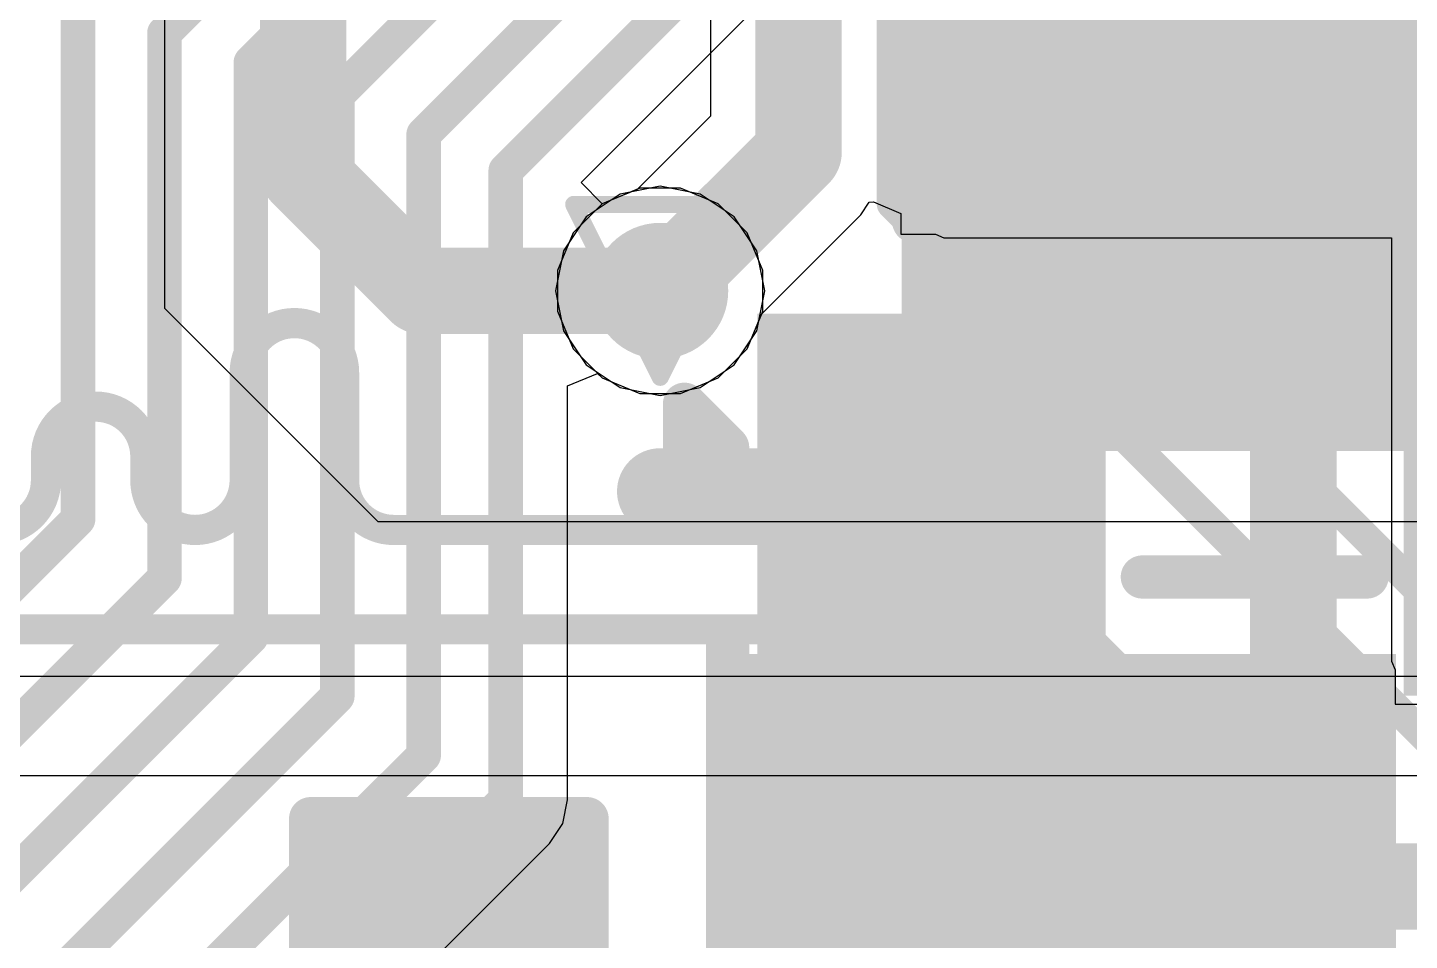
# Model space of a CAD drawing. Header units: inches. Extents: x -6 to 284, y -12 to 154.
# Drawn here: x 42.053 to 46.115, y -10.101 to -7.417 of the extents above; entities that cross this region are included whole.
import ezdxf

# ---------------------------------------------------------------- set-up
doc = ezdxf.new("R2010")
doc.units = ezdxf.units.IN
for name, color, linetype in [('Bottom Layer', 5, 'Continuous'), ('Bottom Overlay', 54, 'Continuous'), ('Bottom Paste', 16, 'Continuous'), ('Bottom Solder', 6, 'Continuous'), ('Drill Drawing', 1, 'Continuous'), ('GND-1', 16, 'Continuous'), ('GND-2', 90, 'Continuous'), ('GND-3', 216, 'Continuous'), ('GND-4', 54, 'Continuous'), ('PWR-1', 156, 'Continuous'), ('PWR-2', 130, 'Continuous'), ('Signal L1', 76, 'Continuous'), ('Signal L2', 6, 'Continuous'), ('Top Layer', 1, 'Continuous'), ('Top Overlay', 2, 'Continuous'), ('Top Paste', 8, 'Continuous'), ('Top Solder', 216, 'Continuous'), ('Via Holes', 16, 'Continuous')]:
    doc.layers.add(name, color=color, linetype=linetype)

# ---------------------------------------------------------------- blocks, each defined once
blk = doc.blocks.new('SOT_23_B_128')
at = {"layer": 'Bottom Layer'}
for points in [[(-1.36000363, 1.46000089), (-0.54000273, 1.46000089), (-0.54000273, 0.54000019), (-1.36000363, 0.54000019)], [(0.54000019, 1.46000089), (1.36000109, 1.46000089), (1.36000109, 0.54000019), (0.54000019, 0.54000019)], [(-0.41000045, -0.54000019), (0.41000045, -0.54000019), (0.41000045, -1.46000089), (-0.41000045, -1.46000089)]]:
    blk.add_hatch(color=5, dxfattribs=at).paths.add_polyline_path(points)
at = {"layer": 'Bottom Paste'}
for points in [[(-1.36000363, 1.46000089), (-0.54000273, 1.46000089), (-0.54000273, 0.54000019), (-1.36000363, 0.54000019)], [(0.54000019, 1.46000089), (1.36000109, 1.46000089), (1.36000109, 0.54000019), (0.54000019, 0.54000019)], [(-0.41000045, -0.54000019), (0.41000045, -0.54000019), (0.41000045, -1.46000089), (-0.41000045, -1.46000089)]]:
    blk.add_hatch(color=16, dxfattribs=at).paths.add_polyline_path(points)
at = {"layer": 'Bottom Solder'}
for points in [[(-1.46160363, 1.56160089), (-0.43840273, 1.56160089), (-0.43840273, 0.43840019), (-1.46160363, 0.43840019)], [(0.43840019, 1.56160089), (1.46160109, 1.56160089), (1.46160109, 0.43840019), (0.43840019, 0.43840019)], [(-0.51160045, -0.43840019), (0.51160045, -0.43840019), (0.51160045, -1.56160089), (-0.51160045, -1.56160089)]]:
    blk.add_hatch(color=6, dxfattribs=at).paths.add_polyline_path(points)
at = {"layer": 'Bottom Overlay'}
for points in [[(-1.6764, 1.2954, 0.127, 0.127, 0), (-1.5494, 1.1684, 0.127, 0.127, 0)], [(-1.6764, 1.0414, 0.127, 0.127, 0), (-1.6764, 1.2954, 0.127, 0.127, 0)], [(-1.6764, 1.0414, 0.127, 0.127, 0), (-1.5494, 1.1684, 0.127, 0.127, 0)], [(-0.33020254, 0.7874, 0.127, 0.127, 0), (0.3302, 0.7874, 0.127, 0.127, 0)], [(-1.54940254, 0.5841999999999999, 0.127, 0.127, 0), (-1.5494, -0.8128, 0.127, 0.127, 0)], [(1.54940254, -0.8128, 0.127, 0.127, 0), (1.54940508, 0.5841999999999999, 0.127, 0.127, 0)], [(-1.5494, -0.8128, 0.127, 0.127, 0), (-0.5588, -0.8128, 0.127, 0.127, 0)], [(0.5588, -0.8128, 0.127, 0.127, 0), (1.54940254, -0.8128, 0.127, 0.127, 0)]]:
    blk.add_lwpolyline(points, format="xyseb", dxfattribs=at)
for points in [[(-1.70815, 1.2954, 0.0635, 0.0635, 1), (-1.64465, 1.2954, 0.0635, 0.0635, 1)], [(-1.70815, 1.2954, 0.0635, 0.0635, 1), (-1.64465, 1.2954, 0.0635, 0.0635, 1)], [(-1.58115, 1.1684, 0.0635, 0.0635, 1), (-1.51765, 1.1684, 0.0635, 0.0635, 1)], [(-1.58115, 1.1684, 0.0635, 0.0635, 1), (-1.51765, 1.1684, 0.0635, 0.0635, 1)], [(-1.70815, 1.0414, 0.0635, 0.0635, 1), (-1.64465, 1.0414, 0.0635, 0.0635, 1)], [(-1.70815, 1.0414, 0.0635, 0.0635, 1), (-1.64465, 1.0414, 0.0635, 0.0635, 1)], [(-0.36195254, 0.7874, 0.0635, 0.0635, 1), (-0.29845254, 0.7874, 0.0635, 0.0635, 1)], [(0.29845, 0.7874, 0.0635, 0.0635, 1), (0.36195, 0.7874, 0.0635, 0.0635, 1)], [(-1.58115254, 0.5841999999999999, 0.0635, 0.0635, 1), (-1.51765254, 0.5841999999999999, 0.0635, 0.0635, 1)], [(1.51765508, 0.5841999999999999, 0.0635, 0.0635, 1), (1.58115508, 0.5841999999999999, 0.0635, 0.0635, 1)], [(-1.58115, -0.8128, 0.0635, 0.0635, 1), (-1.51765, -0.8128, 0.0635, 0.0635, 1)], [(-1.58115, -0.8128, 0.0635, 0.0635, 1), (-1.51765, -0.8128, 0.0635, 0.0635, 1)], [(-0.5905499999999999, -0.8128, 0.0635, 0.0635, 1), (-0.52705, -0.8128, 0.0635, 0.0635, 1)], [(0.52705, -0.8128, 0.0635, 0.0635, 1), (0.5905499999999999, -0.8128, 0.0635, 0.0635, 1)], [(1.51765254, -0.8128, 0.0635, 0.0635, 1), (1.58115254, -0.8128, 0.0635, 0.0635, 1)], [(1.51765254, -0.8128, 0.0635, 0.0635, 1), (1.58115254, -0.8128, 0.0635, 0.0635, 1)]]:
    blk.add_lwpolyline(points, format="xyseb", close=True, dxfattribs=at)
blk = doc.blocks.new('10118192_0001LF__249')
at = {"layer": 'Top Layer'}
for points in [[(2.90000055, 2.28750241), (4.69999949, 2.28750241), (4.69999949, 0.38750367), (2.90000055, 0.38750367)], [(4.14999932, -2.01249661), (2.04999844, -2.01249661), (2.04999844, -0.4124972700000001), (4.14999932, -0.4124972699999999)]]:
    blk.add_hatch(color=1, dxfattribs=at).paths.add_polyline_path(points)
at = {"layer": 'Top Paste'}
for points in [[(2.90000055, 2.28750241), (4.69999949, 2.28750241), (4.69999949, 0.38750367), (2.90000055, 0.38750367)], [(4.14999932, -2.01249661), (2.04999844, -2.01249661), (2.04999844, -0.4124972700000001), (4.14999932, -0.4124972699999999)]]:
    blk.add_hatch(color=8, dxfattribs=at).paths.add_polyline_path(points)
at = {"layer": 'Top Solder'}
for points in [[(2.79840055, 2.38910241), (4.801599489999999, 2.38910241), (4.801599489999999, 0.28590367), (2.79840055, 0.28590367)], [(4.25159932, -2.11409661), (1.94839844, -2.11409661), (1.94839844, -0.3108972700000001), (4.25159932, -0.3108972699999998)]]:
    blk.add_hatch(color=216, dxfattribs=at).paths.add_polyline_path(points)
at = {"layer": 'Top Overlay'}
blk.add_lwpolyline([(3.75000012, 0.16250158, 0.127, 0.127, 0), (3.75000012, -0.18749772, 0.127, 0.127, 0)], format="xyseb", dxfattribs=at)
for points in [[(3.71825012, 0.16250158, 0.0635, 0.0635, 1), (3.781750119999999, 0.16250158, 0.0635, 0.0635, 1)], [(3.71825012, -0.18749772, 0.0635, 0.0635, 1), (3.781750119999999, -0.18749772, 0.0635, 0.0635, 1)]]:
    blk.add_lwpolyline(points, format="xyseb", close=True, dxfattribs=at)
blk = doc.blocks.new('C___0402_B_346')
at = {"layer": 'Bottom Layer'}
for points in [[(-0.2413, 0.31749746), (-0.2412999999999999, -0.31750254), (-0.6985, -0.31750254), (-0.6985, 0.31749746)], [(0.6985, 0.31749746), (0.6985, -0.31750254), (0.2413, -0.31750254), (0.2412999999999999, 0.31749746)]]:
    blk.add_hatch(color=5, dxfattribs=at).paths.add_polyline_path(points)
at = {"layer": 'Bottom Paste'}
for points in [[(-0.2413, 0.31749746), (-0.2412999999999999, -0.31750254), (-0.6985, -0.31750254), (-0.6985, 0.31749746)], [(0.6985, 0.31749746), (0.6985, -0.31750254), (0.2413, -0.31750254), (0.2412999999999999, 0.31749746)]]:
    blk.add_hatch(color=16, dxfattribs=at).paths.add_polyline_path(points)
at = {"layer": 'Bottom Solder'}
for points in [[(-0.18130012, 0.37749734), (-0.18130012, -0.37750242), (-0.7584998799999999, -0.37750242), (-0.7584998799999999, 0.37749734)], [(0.7584998799999999, 0.37749734), (0.7584998799999999, -0.37750242), (0.18130012, -0.37750242), (0.18130012, 0.37749734)]]:
    blk.add_hatch(color=6, dxfattribs=at).paths.add_polyline_path(points)
at = {"layer": 'Bottom Overlay'}
for points in [[(-0.7874, -0.4064, 0.127, 0.127, 0), (-0.7874, 0.40639746, 0.127, 0.127, 0)], [(-0.2794, 0.40639746, 0.127, 0.127, 0), (-0.7874, 0.40639746, 0.127, 0.127, 0)], [(0.7874, 0.40639746, 0.127, 0.127, 0), (0.2794, 0.40639746, 0.127, 0.127, 0)], [(0.7874, -0.4064, 0.127, 0.127, 0), (0.7874, 0.40639746, 0.127, 0.127, 0)], [(-0.2794, -0.40640508, 0.127, 0.127, 0), (-0.7874, -0.4064, 0.127, 0.127, 0)], [(0.2794, -0.40640508, 0.127, 0.127, 0), (0.7874, -0.4064, 0.127, 0.127, 0)]]:
    blk.add_lwpolyline(points, format="xyseb", dxfattribs=at)
for points in [[(-0.8191499999999999, 0.40639746, 0.0635, 0.0635, 1), (-0.7556499999999999, 0.40639746, 0.0635, 0.0635, 1)], [(-0.8191499999999999, 0.40639746, 0.0635, 0.0635, 1), (-0.7556499999999999, 0.40639746, 0.0635, 0.0635, 1)], [(-0.31115, 0.40639746, 0.0635, 0.0635, 1), (-0.24765, 0.40639746, 0.0635, 0.0635, 1)], [(0.24765, 0.40639746, 0.0635, 0.0635, 1), (0.31115, 0.40639746, 0.0635, 0.0635, 1)], [(0.7556499999999999, 0.40639746, 0.0635, 0.0635, 1), (0.8191499999999999, 0.40639746, 0.0635, 0.0635, 1)], [(0.7556499999999999, 0.40639746, 0.0635, 0.0635, 1), (0.8191499999999999, 0.40639746, 0.0635, 0.0635, 1)], [(-0.8191499999999999, -0.4064, 0.0635, 0.0635, 1), (-0.7556499999999999, -0.4064, 0.0635, 0.0635, 1)], [(-0.8191499999999999, -0.4064, 0.0635, 0.0635, 1), (-0.7556499999999999, -0.4064, 0.0635, 0.0635, 1)], [(-0.31115, -0.40640508, 0.0635, 0.0635, 1), (-0.24765, -0.40640508, 0.0635, 0.0635, 1)], [(0.24765, -0.40640508, 0.0635, 0.0635, 1), (0.31115, -0.40640508, 0.0635, 0.0635, 1)], [(0.7556499999999999, -0.4064, 0.0635, 0.0635, 1), (0.8191499999999999, -0.4064, 0.0635, 0.0635, 1)], [(0.7556499999999999, -0.4064, 0.0635, 0.0635, 1), (0.8191499999999999, -0.4064, 0.0635, 0.0635, 1)]]:
    blk.add_lwpolyline(points, format="xyseb", close=True, dxfattribs=at)
blk = doc.blocks.new('C___0402_B_347')
at = {"layer": 'Bottom Layer'}
for points in [[(-0.2413, 0.3175), (-0.2412999999999999, -0.3175), (-0.6985, -0.3175), (-0.6985, 0.3175)], [(0.6985, 0.3175), (0.6985, -0.3175), (0.2413, -0.3175), (0.2412999999999999, 0.3175)]]:
    blk.add_hatch(color=5, dxfattribs=at).paths.add_polyline_path(points)
at = {"layer": 'Bottom Paste'}
for points in [[(-0.2413, 0.3175), (-0.2412999999999999, -0.3175), (-0.6985, -0.3175), (-0.6985, 0.3175)], [(0.6985, 0.3175), (0.6985, -0.3175), (0.2413, -0.3175), (0.2412999999999999, 0.3175)]]:
    blk.add_hatch(color=16, dxfattribs=at).paths.add_polyline_path(points)
at = {"layer": 'Bottom Solder'}
for points in [[(-0.18130012, 0.37749988), (-0.18130012, -0.37749988), (-0.7584998799999999, -0.37749988), (-0.7584998799999999, 0.37749988)], [(0.7584998799999999, 0.37749988), (0.7584998799999999, -0.37749988), (0.18130012, -0.37749988), (0.18130012, 0.37749988)]]:
    blk.add_hatch(color=6, dxfattribs=at).paths.add_polyline_path(points)
at = {"layer": 'Bottom Overlay'}
for points in [[(-0.7874, 0.4064, 0.127, 0.127, 0), (-0.7874, -0.40639746, 0.127, 0.127, 0)], [(-0.7874, 0.4064, 0.127, 0.127, 0), (-0.2794, 0.4064, 0.127, 0.127, 0)], [(0.2794, 0.4064, 0.127, 0.127, 0), (0.7874, 0.4064, 0.127, 0.127, 0)], [(0.7874, 0.4064, 0.127, 0.127, 0), (0.78740254, -0.40640254, 0.127, 0.127, 0)], [(-0.7874, -0.40639746, 0.127, 0.127, 0), (-0.2794, -0.40640254, 0.127, 0.127, 0)], [(0.2794, -0.40640254, 0.127, 0.127, 0), (0.78740254, -0.40640254, 0.127, 0.127, 0)]]:
    blk.add_lwpolyline(points, format="xyseb", dxfattribs=at)
for points in [[(-0.8191499999999999, 0.4064, 0.0635, 0.0635, 1), (-0.7556499999999999, 0.4064, 0.0635, 0.0635, 1)], [(-0.8191499999999999, 0.4064, 0.0635, 0.0635, 1), (-0.7556499999999999, 0.4064, 0.0635, 0.0635, 1)], [(-0.31115, 0.4064, 0.0635, 0.0635, 1), (-0.24765, 0.4064, 0.0635, 0.0635, 1)], [(0.24765, 0.4064, 0.0635, 0.0635, 1), (0.31115, 0.4064, 0.0635, 0.0635, 1)], [(0.7556499999999999, 0.4064, 0.0635, 0.0635, 1), (0.8191499999999999, 0.4064, 0.0635, 0.0635, 1)], [(0.7556499999999999, 0.4064, 0.0635, 0.0635, 1), (0.8191499999999999, 0.4064, 0.0635, 0.0635, 1)], [(-0.8191499999999999, -0.40639746, 0.0635, 0.0635, 1), (-0.7556499999999999, -0.40639746, 0.0635, 0.0635, 1)], [(-0.8191499999999999, -0.40639746, 0.0635, 0.0635, 1), (-0.7556499999999999, -0.40639746, 0.0635, 0.0635, 1)], [(-0.31115, -0.40640254, 0.0635, 0.0635, 1), (-0.24765, -0.40640254, 0.0635, 0.0635, 1)], [(0.24765, -0.40640254, 0.0635, 0.0635, 1), (0.31115, -0.40640254, 0.0635, 0.0635, 1)], [(0.75565254, -0.40640254, 0.0635, 0.0635, 1), (0.8191525399999998, -0.40640254, 0.0635, 0.0635, 1)], [(0.75565254, -0.40640254, 0.0635, 0.0635, 1), (0.8191525399999998, -0.40640254, 0.0635, 0.0635, 1)]]:
    blk.add_lwpolyline(points, format="xyseb", close=True, dxfattribs=at)
blk = doc.blocks.new('C___0402_B_348')
at = {"layer": 'Bottom Layer'}
for points in [[(-0.2413, 0.3175), (-0.2412999999999999, -0.3175), (-0.6985, -0.3175), (-0.6985, 0.3175)], [(0.6985, 0.3175), (0.6985, -0.3175), (0.2413, -0.3175), (0.2412999999999999, 0.3175)]]:
    blk.add_hatch(color=5, dxfattribs=at).paths.add_polyline_path(points)
at = {"layer": 'Bottom Paste'}
for points in [[(-0.2413, 0.3175), (-0.2412999999999999, -0.3175), (-0.6985, -0.3175), (-0.6985, 0.3175)], [(0.6985, 0.3175), (0.6985, -0.3175), (0.2413, -0.3175), (0.2412999999999999, 0.3175)]]:
    blk.add_hatch(color=16, dxfattribs=at).paths.add_polyline_path(points)
at = {"layer": 'Bottom Solder'}
for points in [[(-0.18130012, 0.37749988), (-0.18130012, -0.37749988), (-0.7584998799999999, -0.37749988), (-0.7584998799999999, 0.37749988)], [(0.7584998799999999, 0.37749988), (0.7584998799999999, -0.37749988), (0.18130012, -0.37749988), (0.18130012, 0.37749988)]]:
    blk.add_hatch(color=6, dxfattribs=at).paths.add_polyline_path(points)
at = {"layer": 'Bottom Overlay'}
for points in [[(-0.78740254, -0.40640254, 0.127, 0.127, 0), (-0.7874, 0.4064, 0.127, 0.127, 0)], [(-0.2794, 0.4064, 0.127, 0.127, 0), (-0.7874, 0.4064, 0.127, 0.127, 0)], [(0.7874, 0.4064, 0.127, 0.127, 0), (0.2794, 0.4064, 0.127, 0.127, 0)], [(0.7874, -0.40639492, 0.127, 0.127, 0), (0.7874, 0.4064, 0.127, 0.127, 0)], [(-0.2794, -0.40640254, 0.127, 0.127, 0), (-0.78740254, -0.40640254, 0.127, 0.127, 0)], [(0.27940254, -0.40640254, 0.127, 0.127, 0), (0.7874, -0.40639492, 0.127, 0.127, 0)]]:
    blk.add_lwpolyline(points, format="xyseb", dxfattribs=at)
for points in [[(-0.8191499999999999, 0.4064, 0.0635, 0.0635, 1), (-0.7556499999999999, 0.4064, 0.0635, 0.0635, 1)], [(-0.8191499999999999, 0.4064, 0.0635, 0.0635, 1), (-0.7556499999999999, 0.4064, 0.0635, 0.0635, 1)], [(-0.31115, 0.4064, 0.0635, 0.0635, 1), (-0.24765, 0.4064, 0.0635, 0.0635, 1)], [(0.24765, 0.4064, 0.0635, 0.0635, 1), (0.31115, 0.4064, 0.0635, 0.0635, 1)], [(0.7556499999999999, 0.4064, 0.0635, 0.0635, 1), (0.8191499999999999, 0.4064, 0.0635, 0.0635, 1)], [(0.7556499999999999, 0.4064, 0.0635, 0.0635, 1), (0.8191499999999999, 0.4064, 0.0635, 0.0635, 1)], [(-0.8191525399999998, -0.40640254, 0.0635, 0.0635, 1), (-0.75565254, -0.40640254, 0.0635, 0.0635, 1)], [(-0.8191525399999998, -0.40640254, 0.0635, 0.0635, 1), (-0.75565254, -0.40640254, 0.0635, 0.0635, 1)], [(-0.31115, -0.40640254, 0.0635, 0.0635, 1), (-0.24765, -0.40640254, 0.0635, 0.0635, 1)], [(0.24765254, -0.40640254, 0.0635, 0.0635, 1), (0.31115254, -0.40640254, 0.0635, 0.0635, 1)], [(0.7556499999999999, -0.40639492, 0.0635, 0.0635, 1), (0.8191499999999999, -0.40639492, 0.0635, 0.0635, 1)], [(0.7556499999999999, -0.40639492, 0.0635, 0.0635, 1), (0.8191499999999999, -0.40639492, 0.0635, 0.0635, 1)]]:
    blk.add_lwpolyline(points, format="xyseb", close=True, dxfattribs=at)

msp = doc.modelspace()

# ---------------------------------------------------------------- hatches: boundary and pattern name
at = {"layer": 'Bottom Layer'}
for points in [[(44.74678883999999, -7.89739594), (47.90398344, -7.89739594), (47.90398344, -7.2952229), (44.74678883999999, -7.2952229)], [(44.74678883999999, -7.44019594), (44.74678883999999, -7.89739594), (47.55579008, -7.89739594), (47.55579008, -7.44019594)]]:
    msp.add_hatch(color=5, dxfattribs=at).paths.add_polyline_path(points)
h = msp.add_hatch(color=5, dxfattribs=at)
edge = h.paths.add_edge_path()
edge.add_arc((43.91269094, -8.19080658), 0.1999996, 0, 360)
at = {"layer": 'GND-1'}
h = msp.add_hatch(color=16, dxfattribs=at)
edge = h.paths.add_edge_path()
edge.add_arc((43.91269094, -8.19080658), 0.1999996, 0, 360)
at = {"layer": 'GND-2'}
h = msp.add_hatch(color=90, dxfattribs=at)
edge = h.paths.add_edge_path()
edge.add_arc((43.91269094, -8.19080658), 0.1999996, 0, 360)
at = {"layer": 'GND-3'}
h = msp.add_hatch(color=216, dxfattribs=at)
edge = h.paths.add_edge_path()
edge.add_arc((43.91269094, -8.19080658), 0.1999996, 0, 360)
at = {"layer": 'GND-4'}
h = msp.add_hatch(color=54, dxfattribs=at)
edge = h.paths.add_edge_path()
edge.add_arc((43.91269094, -8.19080658), 0.1999996, 0, 360)
at = {"layer": 'PWR-1'}
h = msp.add_hatch(color=156, dxfattribs=at)
edge = h.paths.add_edge_path()
edge.add_arc((43.91269094, -8.19080658), 0.1999996, 0, 360)
at = {"layer": 'PWR-2'}
h = msp.add_hatch(color=130, dxfattribs=at)
edge = h.paths.add_edge_path()
edge.add_arc((43.91269094, -8.19080658), 0.1999996, 0, 360)
at = {"layer": 'Signal L1'}
h = msp.add_hatch(color=76, dxfattribs=at)
edge = h.paths.add_edge_path()
edge.add_arc((43.91269094, -8.19080658), 0.1999996, 0, 360)
at = {"layer": 'Signal L2'}
h = msp.add_hatch(color=6, dxfattribs=at)
edge = h.paths.add_edge_path()
edge.add_arc((43.91269094, -8.19080658), 0.1999996, 0, 360)
at = {"layer": 'Top Layer'}
h = msp.add_hatch(color=1, dxfattribs=at)
edge = h.paths.add_edge_path()
edge.add_arc((43.91269094, -8.19080658), 0.1999996, 0, 360)
at = {"layer": 'Via Holes'}
h = msp.add_hatch(color=7, dxfattribs=at)
edge = h.paths.add_edge_path()
edge.add_arc((43.91269094, -8.19080658), 0.0999998, 0, 360)

# ---------------------------------------------------------------- linework, layer by layer
at = {"layer": 'Bottom Layer'}
for p, q in [((44.06035892, -6.72795454), (44.06036146, -7.676888379999999)), ((44.06036146, -7.676888379999999), (43.84475102, -7.89249882)), ((43.84475102, -7.89249882), (43.741848, -7.935122559999999)), ((43.741848, -7.935122559999999), (43.65700692, -8.019963639999999)), ((44.50246116, -7.96728404), (44.5271906, -7.930273699999999)), ((44.5271906, -7.930273699999999), (44.54020809999999, -7.929204359999999)), ((44.54020809999999, -7.929204359999999), (44.61978629999999, -7.96285682)), ((44.2109987, -8.258746499999999), (44.50246116, -7.96728404)), ((44.61978629999999, -7.96285682), (44.61978629999999, -8.024401019999999)), ((43.65700692, -8.019963639999999), (43.61109133999999, -8.130814319999999)), ((44.61978629999999, -8.024401019999999), (44.72153616, -8.024401019999999)), ((44.72153616, -8.024401019999999), (44.74678883999999, -8.03486074)), ((44.74678883999999, -8.03486074), (46.06284411999999, -8.03486074)), ((46.06284411999999, -8.03486074), (46.06284411999999, -9.279638539999999)), ((43.61109133999999, -8.130814319999999), (43.61109133999999, -8.250798839999998)), ((43.61109133999999, -8.250798839999998), (43.65700692, -8.36164952)), ((44.16837496, -8.36164952), (44.2109987, -8.258746499999999)), ((43.65700692, -8.36164952), (43.741848, -8.446490599999999)), ((44.08353388, -8.446490599999999), (44.16837496, -8.36164952)), ((43.741848, -8.446490599999999), (43.85269868, -8.49240618)), ((43.9726832, -8.49240618), (44.08353388, -8.446490599999999)), ((43.85269868, -8.49240618), (43.9726832, -8.49240618)), ((46.06284411999999, -9.279638539999999), (46.07331146, -9.304909)), ((46.07331146, -9.304909), (46.07331146, -9.406635999999999)), ((46.07331146, -9.406635999999999), (46.17503846, -9.406635999999999))]:
    msp.add_line(p, q, dxfattribs=at)
for points in [[(44.31933478, -6.727952, 0.254, 0.254, 0), (44.31933732, -7.784160199999999, 0.254, 0.254, 0)], [(43.91269094, -8.19080658, 0.254, 0.254, 0), (44.31933732, -7.784160199999999, 0.254, 0.254, 0)], [(43.91269094, -8.7806149, 0.254, 0.254, 0), (44.6712848, -8.7806149, 0.254, 0.254, 0)], [(44.6712848, -8.7806149, 0.254, 0.254, 0), (44.71030682, -8.819636919999999, 0.254, 0.254, 0)], [(44.71030682, -8.86963682, 0.254, 0.254, 0), (44.71030682, -8.819636919999999, 0.254, 0.254, 0)], [(44.71030682, -8.86963682, 0.254, 0.254, 0), (45.66030746, -9.81963746, 0.254, 0.254, 0)], [(45.66030746, -9.81963746, 0.254, 0.254, 0), (45.66031, -9.81963746, 0.254, 0.254, 0)], [(45.66031, -9.81963746, 0.254, 0.254, 0), (45.78300216, -9.942329619999999, 0.254, 0.254, 0)], [(45.78300216, -9.942329619999999, 0.254, 0.254, 0), (47.91279978, -9.942329619999999, 0.254, 0.254, 0)]]:
    msp.add_lwpolyline(points, format="xyseb", dxfattribs=at)
for points in [[(44.25583732, -7.784160199999999, 0.127, 0.127, 1), (44.38283732, -7.784160199999999, 0.127, 0.127, 1)], [(44.25583732, -7.784160199999999, 0.127, 0.127, 1), (44.38283732, -7.784160199999999, 0.127, 0.127, 1)], [(43.84919094, -8.19080658, 0.127, 0.127, 1), (43.97619094, -8.19080658, 0.127, 0.127, 1)], [(43.84919094, -8.7806149, 0.127, 0.127, 1), (43.97619094, -8.7806149, 0.127, 0.127, 1)], [(44.6077848, -8.7806149, 0.127, 0.127, 1), (44.7347848, -8.7806149, 0.127, 0.127, 1)], [(44.6077848, -8.7806149, 0.127, 0.127, 1), (44.7347848, -8.7806149, 0.127, 0.127, 1)], [(44.64680682, -8.819636919999999, 0.127, 0.127, 1), (44.77380682, -8.819636919999999, 0.127, 0.127, 1)], [(44.64680682, -8.819636919999999, 0.127, 0.127, 1), (44.77380682, -8.819636919999999, 0.127, 0.127, 1)], [(44.64680682, -8.86963682, 0.127, 0.127, 1), (44.77380682, -8.86963682, 0.127, 0.127, 1)], [(44.64680682, -8.86963682, 0.127, 0.127, 1), (44.77380682, -8.86963682, 0.127, 0.127, 1)], [(45.59680745999999, -9.81963746, 0.127, 0.127, 1), (45.72380746, -9.81963746, 0.127, 0.127, 1)], [(45.59680745999999, -9.81963746, 0.127, 0.127, 1), (45.72380746, -9.81963746, 0.127, 0.127, 1)], [(45.59681, -9.81963746, 0.127, 0.127, 1), (45.72380999999999, -9.81963746, 0.127, 0.127, 1)], [(45.59681, -9.81963746, 0.127, 0.127, 1), (45.72380999999999, -9.81963746, 0.127, 0.127, 1)], [(45.71950216, -9.942329619999999, 0.127, 0.127, 1), (45.84650216, -9.942329619999999, 0.127, 0.127, 1)], [(45.71950216, -9.942329619999999, 0.127, 0.127, 1), (45.84650216, -9.942329619999999, 0.127, 0.127, 1)]]:
    msp.add_lwpolyline(points, format="xyseb", close=True, dxfattribs=at)
at = {"layer": 'Drill Drawing'}
for points in [[(43.65869093999999, -7.936806579999999, 0.0508, 0.0508, 0), (44.16669094, -7.936806579999999, 0.0508, 0.0508, 0)], [(43.65869093999999, -7.936806579999999, 0.0508, 0.0508, 0), (43.91269094, -8.44480658, 0.0508, 0.0508, 0)], [(43.91269094, -8.44480658, 0.0508, 0.0508, 0), (44.16669094, -7.936806579999999, 0.0508, 0.0508, 0)]]:
    msp.add_lwpolyline(points, format="xyseb", dxfattribs=at)
for points in [[(43.64599094, -7.936806579999999, 0.0254, 0.0254, 1), (43.67139094, -7.936806579999999, 0.0254, 0.0254, 1)], [(43.64599094, -7.936806579999999, 0.0254, 0.0254, 1), (43.67139094, -7.936806579999999, 0.0254, 0.0254, 1)], [(44.15399094, -7.936806579999999, 0.0254, 0.0254, 1), (44.17939094, -7.936806579999999, 0.0254, 0.0254, 1)], [(44.15399094, -7.936806579999999, 0.0254, 0.0254, 1), (44.17939094, -7.936806579999999, 0.0254, 0.0254, 1)], [(43.89999094, -8.44480658, 0.0254, 0.0254, 1), (43.92539094, -8.44480658, 0.0254, 0.0254, 1)], [(43.89999094, -8.44480658, 0.0254, 0.0254, 1), (43.92539094, -8.44480658, 0.0254, 0.0254, 1)]]:
    msp.add_lwpolyline(points, format="xyseb", close=True, dxfattribs=at)
at = {"layer": 'GND-1'}
for p, q in [((43.85269868, -7.88920698), (43.741848, -7.935122559999999)), ((43.9726832, -7.88920698), (43.85269868, -7.88920698)), ((44.08353388, -7.935122559999999), (43.9726832, -7.88920698)), ((43.741848, -7.935122559999999), (43.65700692, -8.019963639999999)), ((44.16837496, -8.019963639999999), (44.08353388, -7.935122559999999)), ((43.65700692, -8.019963639999999), (43.61109133999999, -8.130814319999999)), ((44.21429054, -8.130814319999999), (44.16837496, -8.019963639999999)), ((43.61109133999999, -8.130814319999999), (43.61109133999999, -8.250798839999998)), ((44.21429054, -8.250798839999998), (44.21429054, -8.130814319999999)), ((43.61109133999999, -8.250798839999998), (43.65700692, -8.36164952)), ((44.16837496, -8.36164952), (44.21429054, -8.250798839999998)), ((43.65700692, -8.36164952), (43.741848, -8.446490599999999)), ((44.08353388, -8.446490599999999), (44.16837496, -8.36164952)), ((43.741848, -8.446490599999999), (43.85269868, -8.49240618)), ((43.9726832, -8.49240618), (44.08353388, -8.446490599999999)), ((43.85269868, -8.49240618), (43.9726832, -8.49240618))]:
    msp.add_line(p, q, dxfattribs=at)
at = {"layer": 'GND-2'}
for p, q in [((43.85269868, -7.88920698), (43.741848, -7.935122559999999)), ((43.9726832, -7.88920698), (43.85269868, -7.88920698)), ((44.08353388, -7.935122559999999), (43.9726832, -7.88920698)), ((43.741848, -7.935122559999999), (43.65700692, -8.019963639999999)), ((44.16837496, -8.019963639999999), (44.08353388, -7.935122559999999)), ((43.65700692, -8.019963639999999), (43.61109133999999, -8.130814319999999)), ((44.21429054, -8.130814319999999), (44.16837496, -8.019963639999999)), ((43.61109133999999, -8.130814319999999), (43.61109133999999, -8.250798839999998)), ((44.21429054, -8.250798839999998), (44.21429054, -8.130814319999999)), ((43.61109133999999, -8.250798839999998), (43.65700692, -8.36164952)), ((44.16837496, -8.36164952), (44.21429054, -8.250798839999998)), ((43.65700692, -8.36164952), (43.741848, -8.446490599999999)), ((44.08353388, -8.446490599999999), (44.16837496, -8.36164952)), ((43.741848, -8.446490599999999), (43.85269868, -8.49240618)), ((43.9726832, -8.49240618), (44.08353388, -8.446490599999999)), ((43.85269868, -8.49240618), (43.9726832, -8.49240618))]:
    msp.add_line(p, q, dxfattribs=at)
at = {"layer": 'GND-3'}
for p, q in [((43.85269868, -7.88920698), (43.741848, -7.935122559999999)), ((43.9726832, -7.88920698), (43.85269868, -7.88920698)), ((44.08353388, -7.935122559999999), (43.9726832, -7.88920698)), ((43.741848, -7.935122559999999), (43.65700692, -8.019963639999999)), ((44.16837496, -8.019963639999999), (44.08353388, -7.935122559999999)), ((43.65700692, -8.019963639999999), (43.61109133999999, -8.130814319999999)), ((44.21429054, -8.130814319999999), (44.16837496, -8.019963639999999)), ((43.61109133999999, -8.130814319999999), (43.61109133999999, -8.250798839999998)), ((44.21429054, -8.250798839999998), (44.21429054, -8.130814319999999)), ((43.61109133999999, -8.250798839999998), (43.65700692, -8.36164952)), ((44.16837496, -8.36164952), (44.21429054, -8.250798839999998)), ((43.65700692, -8.36164952), (43.741848, -8.446490599999999)), ((44.08353388, -8.446490599999999), (44.16837496, -8.36164952)), ((43.741848, -8.446490599999999), (43.85269868, -8.49240618)), ((43.9726832, -8.49240618), (44.08353388, -8.446490599999999)), ((43.85269868, -8.49240618), (43.9726832, -8.49240618))]:
    msp.add_line(p, q, dxfattribs=at)
at = {"layer": 'GND-4'}
for p, q in [((43.85269868, -7.88920698), (43.741848, -7.935122559999999)), ((43.9726832, -7.88920698), (43.85269868, -7.88920698)), ((44.08353388, -7.935122559999999), (43.9726832, -7.88920698)), ((43.741848, -7.935122559999999), (43.65700692, -8.019963639999999)), ((44.16837496, -8.019963639999999), (44.08353388, -7.935122559999999)), ((43.65700692, -8.019963639999999), (43.61109133999999, -8.130814319999999)), ((44.21429054, -8.130814319999999), (44.16837496, -8.019963639999999)), ((43.61109133999999, -8.130814319999999), (43.61109133999999, -8.250798839999998)), ((44.21429054, -8.250798839999998), (44.21429054, -8.130814319999999)), ((43.61109133999999, -8.250798839999998), (43.65700692, -8.36164952)), ((44.16837496, -8.36164952), (44.21429054, -8.250798839999998)), ((43.65700692, -8.36164952), (43.741848, -8.446490599999999)), ((44.08353388, -8.446490599999999), (44.16837496, -8.36164952)), ((43.741848, -8.446490599999999), (43.85269868, -8.49240618)), ((43.9726832, -8.49240618), (44.08353388, -8.446490599999999)), ((43.85269868, -8.49240618), (43.9726832, -8.49240618))]:
    msp.add_line(p, q, dxfattribs=at)
at = {"layer": 'PWR-1'}
for p, q in [((43.79501274, -7.90670758), (43.69524916, -7.973364800000001)), ((43.91269094, -7.883298939999999), (43.79501274, -7.90670758)), ((44.03036914, -7.90670758), (43.91269094, -7.883298939999999)), ((44.13013272, -7.973364800000001), (44.03036914, -7.90670758)), ((43.69524916, -7.973364800000001), (43.62859193999999, -8.07312838)), ((44.19678994, -8.07312838), (44.13013272, -7.973364800000001)), ((43.62859193999999, -8.07312838), (43.6051833, -8.19080658)), ((44.22019857999999, -8.19080658), (44.19678994, -8.07312838)), ((43.6051833, -8.19080658), (43.62859193999999, -8.308484779999999)), ((44.19678994, -8.308484779999999), (44.22019857999999, -8.19080658)), ((43.62859193999999, -8.308484779999999), (43.69524916, -8.408248359999998)), ((44.13013272, -8.408248359999998), (44.19678994, -8.308484779999999)), ((43.69524916, -8.408248359999998), (43.79501274, -8.47490558)), ((44.03036914, -8.47490558), (44.13013272, -8.408248359999998)), ((43.79501274, -8.47490558), (43.91269094, -8.49831422)), ((43.91269094, -8.49831422), (44.03036914, -8.47490558)), ((60.70306376, -9.324289199999999), (38.752272, -9.324484779999999)), ((38.58647858, -9.616478099999998), (60.98720086, -9.616478099999998))]:
    msp.add_line(p, q, dxfattribs=at)
at = {"layer": 'PWR-2'}
for p, q in [((42.45525926, -6.40625084), (42.45525926, -8.24174882)), ((42.45525926, -8.24174882), (43.08239542, -8.86888752)), ((43.08239542, -8.86888752), (48.17523004, -8.86889006))]:
    msp.add_line(p, q, dxfattribs=at)
for points in [[(42.86328486, -7.843415859999999, 0.254, 0.254, 0), (42.86328486, -6.197533959999999, 0.254, 0.254, 0)], [(42.86328486, -7.843415859999999, 0.254, 0.254, 0), (43.21067558, -8.19080658, 0.254, 0.254, 0)], [(43.21067558, -8.19080658, 0.254, 0.254, 0), (43.91269094, -8.19080658, 0.254, 0.254, 0)]]:
    msp.add_lwpolyline(points, format="xyseb", dxfattribs=at)
for points in [[(42.79978486, -7.843415859999999, 0.127, 0.127, 1), (42.92678486, -7.843415859999999, 0.127, 0.127, 1)], [(42.79978486, -7.843415859999999, 0.127, 0.127, 1), (42.92678486, -7.843415859999999, 0.127, 0.127, 1)], [(43.14717558, -8.19080658, 0.127, 0.127, 1), (43.27417558, -8.19080658, 0.127, 0.127, 1)], [(43.14717558, -8.19080658, 0.127, 0.127, 1), (43.27417558, -8.19080658, 0.127, 0.127, 1)], [(43.84919094, -8.19080658, 0.127, 0.127, 1), (43.97619094, -8.19080658, 0.127, 0.127, 1)]]:
    msp.add_lwpolyline(points, format="xyseb", close=True, dxfattribs=at)
at = {"layer": 'Signal L2'}
for points in [[(45.41164654, -7.623903980000001, 0.08889999999999999, 0.08889999999999999, 0), (45.41164654, -4.04120858, 0.08889999999999999, 0.08889999999999999, 0)], [(45.70374654, -7.502913619999999, 0.08889999999999999, 0.08889999999999999, 0), (45.70374654, -4.04120858, 0.08889999999999999, 0.08889999999999999, 0)], [(44.59373606, -7.935206379999999, 0.08889999999999999, 0.08889999999999999, 0), (44.59373606, -6.30043698, 0.08889999999999999, 0.08889999999999999, 0)], [(44.88583606, -7.814216019999999, 0.08889999999999999, 0.08889999999999999, 0), (44.88583606, -6.30043698, 0.08889999999999999, 0.08889999999999999, 0)], [(45.70374654, -7.502913619999999, 0.08889999999999999, 0.08889999999999999, 0), (46.19904654, -7.99821362, 0.08889999999999999, 0.08889999999999999, 0)], [(45.41164654, -7.623903980000001, 0.08889999999999999, 0.08889999999999999, 0), (47.3001213, -9.512378739999999, 0.08889999999999999, 0.08889999999999999, 0)], [(44.88583606, -7.814216019999999, 0.08889999999999999, 0.08889999999999999, 0), (47.02443478, -9.952814739999999, 0.08889999999999999, 0.08889999999999999, 0)], [(44.59373606, -7.935206379999999, 0.08889999999999999, 0.08889999999999999, 0), (46.90344442, -10.24491474, 0.08889999999999999, 0.08889999999999999, 0)], [(42.69120239999999, -8.43166462, 0.08889999999999999, 0.08889999999999999, -0.9999999999999999), (42.9833024, -8.43166462, 0.08889999999999999, 0.08889999999999999, 0)], [(42.69120239999999, -8.74790986, 0.08889999999999999, 0.08889999999999999, 0), (42.69120239999999, -8.43166462, 0.08889999999999999, 0.08889999999999999, 0)], [(42.9833024, -8.74790986, 0.08889999999999999, 0.08889999999999999, 0), (42.9833024, -8.43166462, 0.08889999999999999, 0.08889999999999999, 0)], [(42.1070024, -8.677292779999998, 0.08889999999999999, 0.08889999999999999, -0.9999999999999999), (42.3991024, -8.677292779999998, 0.08889999999999999, 0.08889999999999999, 0)], [(42.1070024, -8.74790986, 0.08889999999999999, 0.08889999999999999, 0), (42.1070024, -8.677292779999998, 0.08889999999999999, 0.08889999999999999, 0)], [(42.3991024, -8.74790986, 0.08889999999999999, 0.08889999999999999, 0), (42.3991024, -8.677292779999998, 0.08889999999999999, 0.08889999999999999, 0)], [(42.1070024, -8.74790986, 0.08889999999999999, 0.08889999999999999, -0.4142135623730951), (41.9609524, -8.89395986, 0.08889999999999999, 0.08889999999999999, 0)], [(42.69120239999999, -8.74790986, 0.08889999999999999, 0.08889999999999999, -0.9999999999999999), (42.3991024, -8.74790986, 0.08889999999999999, 0.08889999999999999, 0)], [(43.12935239999999, -8.89395986, 0.08889999999999999, 0.08889999999999999, -0.4142135623730951), (42.9833024, -8.74790986, 0.08889999999999999, 0.08889999999999999, 0)], [(43.12935239999999, -8.89395986, 0.08889999999999999, 0.08889999999999999, 0), (43.4659151, -8.89395986, 0.08889999999999999, 0.08889999999999999, 0)], [(43.4659151, -8.89395986, 0.08889999999999999, 0.08889999999999999, 0), (44.73463494, -8.89395986, 0.08889999999999999, 0.08889999999999999, 0)], [(44.73463494, -8.89395986, 0.08889999999999999, 0.08889999999999999, 0), (46.43692262, -10.59624754, 0.08889999999999999, 0.08889999999999999, 0)], [(37.52031866, -9.186059859999999, 0.08889999999999999, 0.08889999999999999, 0), (44.61364458, -9.186059859999999, 0.08889999999999999, 0.08889999999999999, 0)], [(44.61364458, -9.186059859999999, 0.08889999999999999, 0.08889999999999999, 0), (46.31593226, -10.88834754, 0.08889999999999999, 0.08889999999999999, 0)]]:
    msp.add_lwpolyline(points, format="xyseb", dxfattribs=at)
for points in [[(45.68152154, -7.502913619999999, 0.04445, 0.04445, 1), (45.72597154, -7.502913619999999, 0.04445, 0.04445, 1)], [(45.68152154, -7.502913619999999, 0.04445, 0.04445, 1), (45.72597154, -7.502913619999999, 0.04445, 0.04445, 1)], [(45.38942154, -7.623903980000001, 0.04445, 0.04445, 1), (45.43387154, -7.623903980000001, 0.04445, 0.04445, 1)], [(45.38942154, -7.623903980000001, 0.04445, 0.04445, 1), (45.43387154, -7.623903980000001, 0.04445, 0.04445, 1)], [(44.86361106, -7.814216019999999, 0.04445, 0.04445, 1), (44.90806106, -7.814216019999999, 0.04445, 0.04445, 1)], [(44.86361106, -7.814216019999999, 0.04445, 0.04445, 1), (44.90806106, -7.814216019999999, 0.04445, 0.04445, 1)], [(44.57151106, -7.935206379999999, 0.04445, 0.04445, 1), (44.61596106, -7.935206379999999, 0.04445, 0.04445, 1)], [(44.57151106, -7.935206379999999, 0.04445, 0.04445, 1), (44.61596106, -7.935206379999999, 0.04445, 0.04445, 1)], [(42.6689774, -8.43166462, 0.04445, 0.04445, 1), (42.7134274, -8.43166462, 0.04445, 0.04445, 1)], [(42.6689774, -8.43166462, 0.04445, 0.04445, 1), (42.7134274, -8.43166462, 0.04445, 0.04445, 1)], [(42.9610774, -8.43166462, 0.04445, 0.04445, 1), (43.0055274, -8.43166462, 0.04445, 0.04445, 1)], [(42.9610774, -8.43166462, 0.04445, 0.04445, 1), (43.0055274, -8.43166462, 0.04445, 0.04445, 1)], [(42.0847774, -8.677292779999998, 0.04445, 0.04445, 1), (42.1292274, -8.677292779999998, 0.04445, 0.04445, 1)], [(42.0847774, -8.677292779999998, 0.04445, 0.04445, 1), (42.1292274, -8.677292779999998, 0.04445, 0.04445, 1)], [(42.3768774, -8.677292779999998, 0.04445, 0.04445, 1), (42.4213274, -8.677292779999998, 0.04445, 0.04445, 1)], [(42.3768774, -8.677292779999998, 0.04445, 0.04445, 1), (42.4213274, -8.677292779999998, 0.04445, 0.04445, 1)], [(42.0847774, -8.74790986, 0.04445, 0.04445, 1), (42.1292274, -8.74790986, 0.04445, 0.04445, 1)], [(42.0847774, -8.74790986, 0.04445, 0.04445, 1), (42.1292274, -8.74790986, 0.04445, 0.04445, 1)], [(42.3768774, -8.74790986, 0.04445, 0.04445, 1), (42.4213274, -8.74790986, 0.04445, 0.04445, 1)], [(42.3768774, -8.74790986, 0.04445, 0.04445, 1), (42.4213274, -8.74790986, 0.04445, 0.04445, 1)], [(42.6689774, -8.74790986, 0.04445, 0.04445, 1), (42.7134274, -8.74790986, 0.04445, 0.04445, 1)], [(42.6689774, -8.74790986, 0.04445, 0.04445, 1), (42.7134274, -8.74790986, 0.04445, 0.04445, 1)], [(42.9610774, -8.74790986, 0.04445, 0.04445, 1), (43.0055274, -8.74790986, 0.04445, 0.04445, 1)], [(42.9610774, -8.74790986, 0.04445, 0.04445, 1), (43.0055274, -8.74790986, 0.04445, 0.04445, 1)], [(43.1071274, -8.89395986, 0.04445, 0.04445, 1), (43.1515774, -8.89395986, 0.04445, 0.04445, 1)], [(43.1071274, -8.89395986, 0.04445, 0.04445, 1), (43.1515774, -8.89395986, 0.04445, 0.04445, 1)], [(43.4436901, -8.89395986, 0.04445, 0.04445, 1), (43.4881401, -8.89395986, 0.04445, 0.04445, 1)], [(43.4436901, -8.89395986, 0.04445, 0.04445, 1), (43.4881401, -8.89395986, 0.04445, 0.04445, 1)], [(44.71240993999999, -8.89395986, 0.04445, 0.04445, 1), (44.75685994, -8.89395986, 0.04445, 0.04445, 1)], [(44.71240993999999, -8.89395986, 0.04445, 0.04445, 1), (44.75685994, -8.89395986, 0.04445, 0.04445, 1)], [(44.59141958, -9.186059859999999, 0.04445, 0.04445, 1), (44.63586958, -9.186059859999999, 0.04445, 0.04445, 1)], [(44.59141958, -9.186059859999999, 0.04445, 0.04445, 1), (44.63586958, -9.186059859999999, 0.04445, 0.04445, 1)]]:
    msp.add_lwpolyline(points, format="xyseb", close=True, dxfattribs=at)
at = {"layer": 'Top Layer'}
for p, q in [((43.68004218, -7.871823219999999), (44.85879776, -6.693067639999999)), ((43.74185053999999, -7.935122559999999), (43.68004218, -7.871823219999999)), ((43.85269868, -7.88920698), (43.74185053999999, -7.935122559999999)), ((43.9726832, -7.88920698), (43.85269868, -7.88920698)), ((44.08353388, -7.935122559999999), (43.9726832, -7.88920698)), ((44.16837496, -8.019963639999999), (44.08353388, -7.935122559999999)), ((44.21429054, -8.130814319999999), (44.16837496, -8.019963639999999)), ((44.21429054, -8.250798839999998), (44.21429054, -8.130814319999999)), ((44.16837496, -8.36164952), (44.21429054, -8.250798839999998)), ((44.08353388, -8.446490599999999), (44.16837496, -8.36164952)), ((43.6398416, -8.47020912), (43.72874159999999, -8.433384199999999)), ((43.72874159999999, -8.433384199999999), (43.741848, -8.446490599999999)), ((43.741848, -8.446490599999999), (43.85269868, -8.49240618)), ((43.9726832, -8.49240618), (44.08353388, -8.446490599999999)), ((43.6398416, -9.68772256), (43.6398416, -8.47020912)), ((43.85269868, -8.49240618), (43.9726832, -8.49240618)), ((43.62604177999999, -9.75709758), (43.6398416, -9.68772256)), ((43.58674543999999, -9.81590874), (43.62604177999999, -9.75709758)), ((42.74423252, -10.65842166), (43.58674543999999, -9.81590874))]:
    msp.add_line(p, q, dxfattribs=at)
for points in [[(42.45525926, -7.432586099999999, 0.1016, 0.1016, 0), (44.40847862, -5.47936674, 0.1016, 0.1016, 0)], [(42.70925926, -7.519128979999999, 0.1016, 0.1016, 0), (44.49502149999999, -5.73336674, 0.1016, 0.1016, 0)], [(42.96325926, -7.61497842, 0.1016, 0.1016, 0), (44.56175237999999, -6.0164853, 0.1016, 0.1016, 0)], [(43.21725926, -7.73045698, 0.1016, 0.1016, 0), (44.67723093999999, -6.2704853, 0.1016, 0.1016, 0)], [(43.45855926, -7.83693378, 0.1016, 0.1016, 0), (44.78370774, -6.511785299999999, 0.1016, 0.1016, 0)], [(42.20125925999999, -8.862407979999999, 0.1016, 0.1016, 0), (42.20125925999999, -7.35539042, 0.1016, 0.1016, 0)], [(42.45525926, -9.036067779999998, 0.1016, 0.1016, 0), (42.45525926, -7.432586099999999, 0.1016, 0.1016, 0)], [(42.70925926, -9.2097225, 0.1016, 0.1016, 0), (42.70925926, -7.519128979999999, 0.1016, 0.1016, 0)], [(42.96325926, -9.3833823, 0.1016, 0.1016, 0), (42.96325926, -7.61497842, 0.1016, 0.1016, 0)], [(45.77404358, -9.610445599999998, 0.254, 0.254, 0), (45.77404358, -7.76044676, 0.254, 0.254, 0)], [(43.21725926, -9.55703702, 0.1016, 0.1016, 0), (43.21725926, -7.73045698, 0.1016, 0.1016, 0)], [(43.45855926, -9.68772256, 0.1016, 0.1016, 0), (43.45855926, -7.83693378, 0.1016, 0.1016, 0)], [(41.42299564, -9.6406716, 0.1016, 0.1016, 0), (42.20125925999999, -8.862407979999999, 0.1016, 0.1016, 0)], [(41.54825574, -9.9430713, 0.1016, 0.1016, 0), (42.45525926, -9.036067779999998, 0.1016, 0.1016, 0)], [(41.67351076, -10.245471, 0.1016, 0.1016, 0), (42.70925926, -9.2097225, 0.1016, 0.1016, 0)], [(41.79877086, -10.5478707, 0.1016, 0.1016, 0), (42.96325926, -9.3833823, 0.1016, 0.1016, 0)], [(45.07404244, -10.31044674, 0.254, 0.254, 0), (45.77404358, -9.610445599999998, 0.254, 0.254, 0)], [(41.92402587999999, -10.8502704, 0.1016, 0.1016, 0), (43.21725926, -9.55703702, 0.1016, 0.1016, 0)], [(41.99361172, -11.1526701, 0.1016, 0.1016, 0), (43.45855926, -9.68772256, 0.1016, 0.1016, 0)], [(44.72382724, -9.96023154, 0.127, 0.127, 0), (45.07404244, -10.31044674, 0.127, 0.127, 0)]]:
    msp.add_lwpolyline(points, format="xyseb", dxfattribs=at)
for points in [[(42.42985926, -7.432586099999999, 0.0508, 0.0508, 1), (42.48065926, -7.432586099999999, 0.0508, 0.0508, 1)], [(42.42985926, -7.432586099999999, 0.0508, 0.0508, 1), (42.48065926, -7.432586099999999, 0.0508, 0.0508, 1)], [(42.68385926, -7.519128979999999, 0.0508, 0.0508, 1), (42.73465926, -7.519128979999999, 0.0508, 0.0508, 1)], [(42.68385926, -7.519128979999999, 0.0508, 0.0508, 1), (42.73465926, -7.519128979999999, 0.0508, 0.0508, 1)], [(42.93785926, -7.61497842, 0.0508, 0.0508, 1), (42.98865926, -7.61497842, 0.0508, 0.0508, 1)], [(42.93785926, -7.61497842, 0.0508, 0.0508, 1), (42.98865926, -7.61497842, 0.0508, 0.0508, 1)], [(45.71054358, -7.76044676, 0.127, 0.127, 1), (45.83754357999999, -7.76044676, 0.127, 0.127, 1)], [(43.19185925999999, -7.73045698, 0.0508, 0.0508, 1), (43.24265926, -7.73045698, 0.0508, 0.0508, 1)], [(43.19185925999999, -7.73045698, 0.0508, 0.0508, 1), (43.24265926, -7.73045698, 0.0508, 0.0508, 1)], [(43.43315926, -7.83693378, 0.0508, 0.0508, 1), (43.48395926, -7.83693378, 0.0508, 0.0508, 1)], [(43.43315926, -7.83693378, 0.0508, 0.0508, 1), (43.48395926, -7.83693378, 0.0508, 0.0508, 1)], [(42.17585926, -8.862407979999999, 0.0508, 0.0508, 1), (42.22665926, -8.862407979999999, 0.0508, 0.0508, 1)], [(42.17585926, -8.862407979999999, 0.0508, 0.0508, 1), (42.22665926, -8.862407979999999, 0.0508, 0.0508, 1)], [(42.42985926, -9.036067779999998, 0.0508, 0.0508, 1), (42.48065926, -9.036067779999998, 0.0508, 0.0508, 1)], [(42.42985926, -9.036067779999998, 0.0508, 0.0508, 1), (42.48065926, -9.036067779999998, 0.0508, 0.0508, 1)], [(42.68385926, -9.2097225, 0.0508, 0.0508, 1), (42.73465926, -9.2097225, 0.0508, 0.0508, 1)], [(42.68385926, -9.2097225, 0.0508, 0.0508, 1), (42.73465926, -9.2097225, 0.0508, 0.0508, 1)], [(42.93785926, -9.3833823, 0.0508, 0.0508, 1), (42.98865926, -9.3833823, 0.0508, 0.0508, 1)], [(42.93785926, -9.3833823, 0.0508, 0.0508, 1), (42.98865926, -9.3833823, 0.0508, 0.0508, 1)], [(45.71054358, -9.610445599999998, 0.127, 0.127, 1), (45.83754357999999, -9.610445599999998, 0.127, 0.127, 1)], [(45.71054358, -9.610445599999998, 0.127, 0.127, 1), (45.83754357999999, -9.610445599999998, 0.127, 0.127, 1)], [(43.19185925999999, -9.55703702, 0.0508, 0.0508, 1), (43.24265926, -9.55703702, 0.0508, 0.0508, 1)], [(43.19185925999999, -9.55703702, 0.0508, 0.0508, 1), (43.24265926, -9.55703702, 0.0508, 0.0508, 1)], [(43.43315926, -9.68772256, 0.0508, 0.0508, 1), (43.48395926, -9.68772256, 0.0508, 0.0508, 1)], [(43.43315926, -9.68772256, 0.0508, 0.0508, 1), (43.48395926, -9.68772256, 0.0508, 0.0508, 1)], [(44.69207724, -9.96023154, 0.0635, 0.0635, 1), (44.75557723999999, -9.96023154, 0.0635, 0.0635, 1)]]:
    msp.add_lwpolyline(points, format="xyseb", close=True, dxfattribs=at)

# ---------------------------------------------------------------- block references
for name, p, rotation in [('C___0402_B_347', (45.0642863, -7.198901019999999), 90), ('C___0402_B_346', (46.09801804, -7.198901019999999), 270), ('10118192_0001LF__249', (48.87404246, -8.9729437), 180), ('C___0402_B_348', (43.29134598, -10.53033708), 270)]:
    msp.add_blockref(name, p, dxfattribs=dict(rotation=rotation))
msp.add_blockref('SOT_23_B_128', (45.66031, -9.81963746))

doc.saveas('drawing.dxf')
